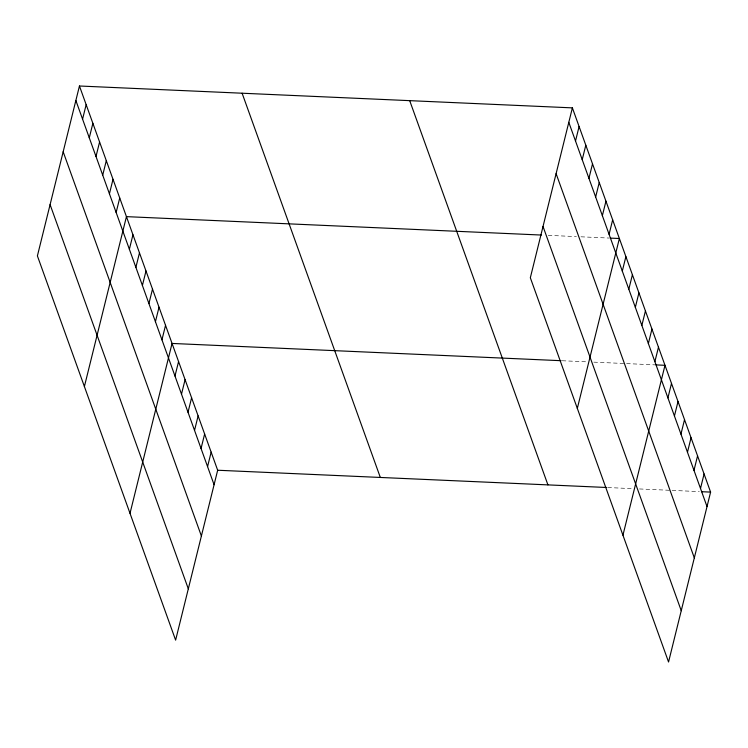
<?xml version="1.0" encoding="UTF-8"?>
<svg xmlns="http://www.w3.org/2000/svg" width="748" height="748" viewBox="0 0 748 748"><rect width="100%" height="100%" fill="white"/><g stroke="black" fill="none" stroke-linecap="round" stroke-linejoin="round"><path stroke-width="0.56" stroke-dasharray="3.74 2.81" d="M548.209 235.349L576.446 236.602M580.962 236.807L609.209 238.06M562.187 360.742L587.04 361.845M593.819 362.144L625.45 363.556M626.581 363.603L654.818 364.856M607.806 487.546L632.658 488.65M639.437 488.949L699.305 491.604"/><path stroke-width="1.12" d="M79.447 86.001L37.4 255.9L175.621 640.129L217.668 470.24L79.447 86.001L572.379 107.871L710.6 492.1L668.553 661.999L530.332 277.76L572.379 107.871M82.57 119.147L86.16 104.664M89.283 137.81L92.874 123.327M96.006 156.472L99.587 141.989M102.719 175.135L106.3 160.652M109.432 193.797L113.013 179.314M116.146 212.46L119.727 197.977M84.393 386.538L126.44 216.639L541.43 235.05M129.376 249.243L132.957 234.76M135.884 267.354L139.474 252.871M142.401 285.465L145.991 270.982M148.917 303.585L152.508 289.102M155.434 321.696L159.025 307.213M161.951 339.807L165.542 325.324M130.012 513.334L172.049 343.444L561.056 360.695M174.985 376.038L178.566 361.555M181.502 394.149L185.083 379.666M188.019 412.27L191.6 397.786M194.536 430.381L198.117 415.897M201.053 448.491L204.634 434.008M207.57 466.612L211.151 452.129M575.511 141.017L579.092 126.534M582.225 159.679L585.806 145.196M588.938 178.342L592.519 163.859M595.651 197.005L599.232 182.521M602.364 215.667L605.945 201.184M609.078 234.33L612.659 219.847M577.325 408.399L619.372 238.509L610.34 238.107M622.308 271.103L625.889 256.62M628.825 289.214L632.406 274.731M635.342 307.334L638.923 292.851M641.849 325.445L645.44 310.962M648.366 343.556L651.957 329.073M654.883 361.677L658.474 347.194M622.944 535.203L664.991 365.305L655.949 364.902M667.917 397.899L671.498 383.415M674.434 416.019L678.015 401.536M680.951 434.13L684.532 419.647M687.468 452.241L691.049 437.758M693.985 470.361L697.566 455.878M700.502 488.472L704.083 473.989M217.668 470.24L606.675 487.49M701.559 491.707L710.6 492.1M568.798 122.354L707.019 506.583M556.101 173.639L694.322 557.877M543.029 226.476L681.25 610.714M409.708 100.653L547.929 484.891M242.109 93.22L380.33 477.458M75.857 100.484L214.078 484.723M63.169 151.769L201.39 536.007M50.088 204.606L188.318 588.844"/></g></svg>
